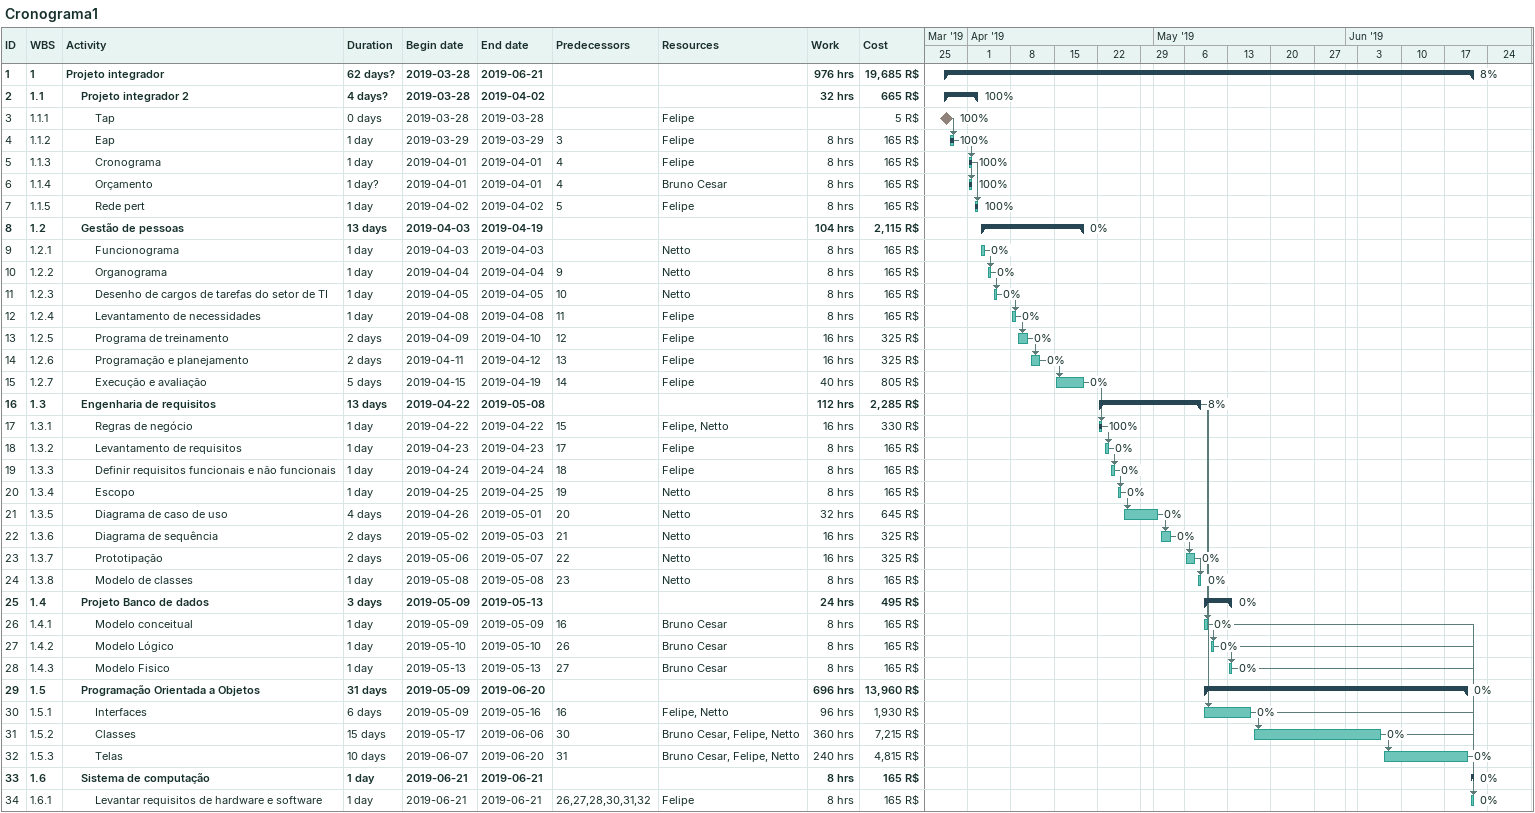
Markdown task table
Cronograma1

| ID | WBS | Task | Duration | Start | Finish | Predecessors | Resources | % complete | Work (h) | Cost (R$) |
|---|---|---|---|---|---|---|---|---|---|---|
| 1 | 1 | **Projeto integrador** | 62d? | 2019-03-28 | 2019-06-21 |  |  | 8 | 976 | 19685 |
| 2 | 1.1 | **Projeto integrador 2** | 4d? | 2019-03-28 | 2019-04-02 |  |  | 100 | 32 | 665 |
| 3 | 1.1.1 | Tap | 0d | 2019-03-28 | 2019-03-28 |  | Felipe | 100 |  | 5 |
| 4 | 1.1.2 | Eap | 1d | 2019-03-29 | 2019-03-29 | 3 | Felipe | 100 | 8 | 165 |
| 5 | 1.1.3 | Cronograma | 1d | 2019-04-01 | 2019-04-01 | 4 | Felipe | 100 | 8 | 165 |
| 6 | 1.1.4 | Orçamento | 1d? | 2019-04-01 | 2019-04-01 | 4 | Bruno Cesar | 100 | 8 | 165 |
| 7 | 1.1.5 | Rede pert | 1d | 2019-04-02 | 2019-04-02 | 5 | Felipe | 100 | 8 | 165 |
| 8 | 1.2 | **Gestão de pessoas** | 13d | 2019-04-03 | 2019-04-19 |  |  | 0 | 104 | 2115 |
| 9 | 1.2.1 | Funcionograma | 1d | 2019-04-03 | 2019-04-03 |  | Netto | 0 | 8 | 165 |
| 10 | 1.2.2 | Organograma | 1d | 2019-04-04 | 2019-04-04 | 9 | Netto | 0 | 8 | 165 |
| 11 | 1.2.3 | Desenho de cargos de tarefas do setor de TI | 1d | 2019-04-05 | 2019-04-05 | 10 | Netto | 0 | 8 | 165 |
| 12 | 1.2.4 | Levantamento de necessidades | 1d | 2019-04-08 | 2019-04-08 | 11 | Felipe | 0 | 8 | 165 |
| 13 | 1.2.5 | Programa de treinamento | 2d | 2019-04-09 | 2019-04-10 | 12 | Felipe | 0 | 16 | 325 |
| 14 | 1.2.6 | Programação e planejamento | 2d | 2019-04-11 | 2019-04-12 | 13 | Felipe | 0 | 16 | 325 |
| 15 | 1.2.7 | Execução e avaliação | 5d | 2019-04-15 | 2019-04-19 | 14 | Felipe | 0 | 40 | 805 |
| 16 | 1.3 | **Engenharia de requisitos** | 13d | 2019-04-22 | 2019-05-08 |  |  | 8 | 112 | 2285 |
| 17 | 1.3.1 | Regras de negócio | 1d | 2019-04-22 | 2019-04-22 | 15 | Felipe, Netto | 100 | 16 | 330 |
| 18 | 1.3.2 | Levantamento de requisitos | 1d | 2019-04-23 | 2019-04-23 | 17 | Felipe | 0 | 8 | 165 |
| 19 | 1.3.3 | Definir requisitos funcionais e não funcionais | 1d | 2019-04-24 | 2019-04-24 | 18 | Felipe | 0 | 8 | 165 |
| 20 | 1.3.4 | Escopo | 1d | 2019-04-25 | 2019-04-25 | 19 | Netto | 0 | 8 | 165 |
| 21 | 1.3.5 | Diagrama de caso de uso | 4d | 2019-04-26 | 2019-05-01 | 20 | Netto | 0 | 32 | 645 |
| 22 | 1.3.6 | Diagrama de sequência | 2d | 2019-05-02 | 2019-05-03 | 21 | Netto | 0 | 16 | 325 |
| 23 | 1.3.7 | Prototipação | 2d | 2019-05-06 | 2019-05-07 | 22 | Netto | 0 | 16 | 325 |
| 24 | 1.3.8 | Modelo de classes | 1d | 2019-05-08 | 2019-05-08 | 23 | Netto | 0 | 8 | 165 |
| 25 | 1.4 | **Projeto Banco de dados** | 3d | 2019-05-09 | 2019-05-13 |  |  | 0 | 24 | 495 |
| 26 | 1.4.1 | Modelo conceitual | 1d | 2019-05-09 | 2019-05-09 | 16 | Bruno Cesar | 0 | 8 | 165 |
| 27 | 1.4.2 | Modelo Lógico | 1d | 2019-05-10 | 2019-05-10 | 26 | Bruno Cesar | 0 | 8 | 165 |
| 28 | 1.4.3 | Modelo Fisico | 1d | 2019-05-13 | 2019-05-13 | 27 | Bruno Cesar | 0 | 8 | 165 |
| 29 | 1.5 | **Programação Orientada a Objetos** | 31d | 2019-05-09 | 2019-06-20 |  |  | 0 | 696 | 13960 |
| 30 | 1.5.1 | Interfaces | 6d | 2019-05-09 | 2019-05-16 | 16 | Felipe, Netto | 0 | 96 | 1930 |
| 31 | 1.5.2 | Classes | 15d | 2019-05-17 | 2019-06-06 | 30 | Bruno Cesar, Felipe, Netto | 0 | 360 | 7215 |
| 32 | 1.5.3 | Telas | 10d | 2019-06-07 | 2019-06-20 | 31 | Bruno Cesar, Felipe, Netto | 0 | 240 | 4815 |
| 33 | 1.6 | **Sistema de computação** | 1d | 2019-06-21 | 2019-06-21 |  |  | 0 | 8 | 165 |
| 34 | 1.6.1 | Levantar requisitos de hardware e software | 1d | 2019-06-21 | 2019-06-21 | 26, 27, 28, 30, 31, 32 | Felipe | 0 | 8 | 165 |
